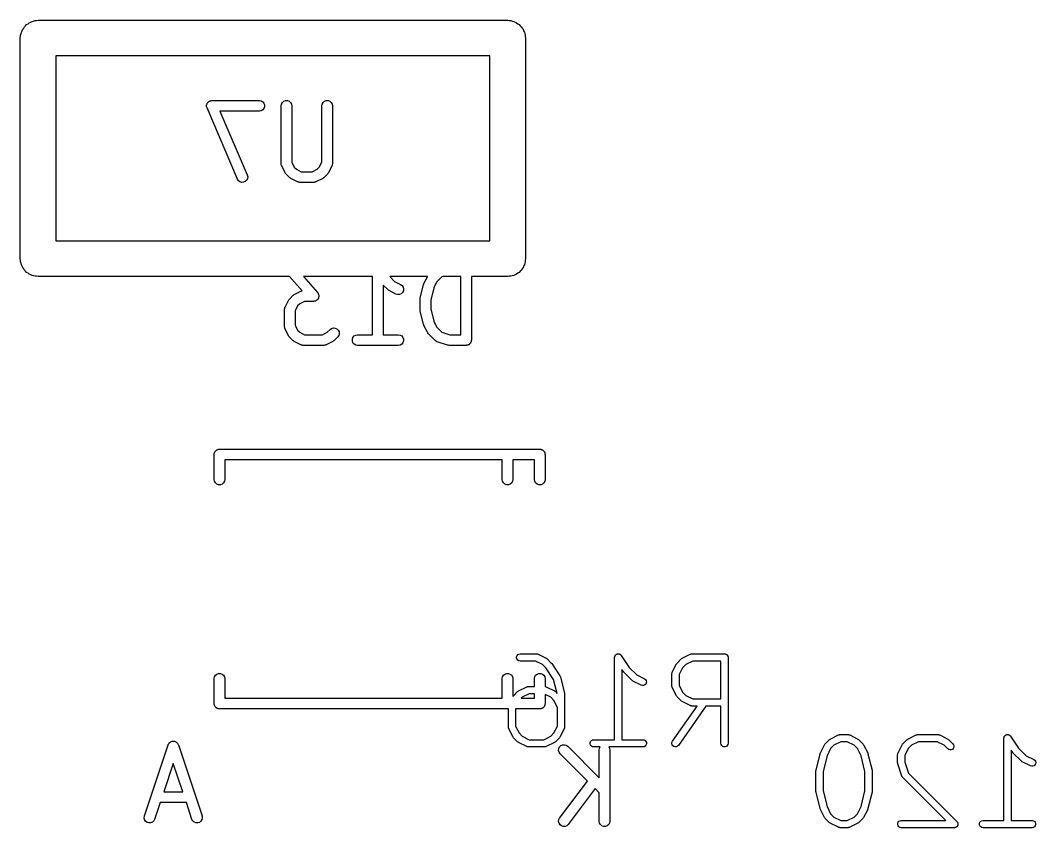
# Model space of a CAD drawing. Extents: x 1.5 to 72.3, y -91 to -17.2.
# Drawn here: x 56.95 to 71.22, y -85.99 to -74.65 of the extents above; entities that cross this region are included whole.
import ezdxf

# ---------------------------------------------------------------- set-up
doc = ezdxf.new("R2010")
doc.units = 0
doc.header["$MEASUREMENT"] = 0
doc.layers.add('BLACK', color=7, linetype='CONTINUOUS')

msp = doc.modelspace()

# ---------------------------------------------------------------- linework, layer by layer
at = {"layer": 'Black'}
for p, q in [((56.976, -74.7956), (56.9835, -74.775)), ((56.9835, -74.775), (56.9976, -74.7582)), ((56.9976, -74.7582), (57.0085, -74.7393)), ((57.0085, -74.7393), (57.0252, -74.7252)), ((57.0252, -74.7252), (57.0393, -74.7085)), ((57.0393, -74.7085), (57.0582, -74.6976)), ((57.0582, -74.6976), (57.075, -74.6835)), ((57.075, -74.6835), (57.0956, -74.676)), ((57.0956, -74.676), (57.1145, -74.6651)), ((57.1145, -74.6651), (57.136, -74.6613)), ((57.136, -74.6613), (57.1566, -74.6538)), ((57.1566, -74.6538), (57.1785, -74.6538)), ((57.1785, -74.6538), (57.2, -74.65)), ((57.2, -74.65), (63.8, -74.65)), ((63.8, -74.65), (63.8215, -74.6538)), ((63.8215, -74.6538), (63.8434, -74.6538)), ((63.8434, -74.6538), (63.864, -74.6613)), ((63.864, -74.6613), (63.8855, -74.6651)), ((63.8855, -74.6651), (63.9044, -74.676)), ((63.9044, -74.676), (63.925, -74.6835)), ((63.925, -74.6835), (63.9418, -74.6976)), ((63.9418, -74.6976), (63.9607, -74.7085)), ((63.9607, -74.7085), (63.9748, -74.7252)), ((63.9748, -74.7252), (63.9915, -74.7393)), ((63.9915, -74.7393), (64.0024, -74.7582)), ((64.0024, -74.7582), (64.0165, -74.775)), ((64.0165, -74.775), (64.024, -74.7956)), ((56.95, -74.9), (56.9538, -74.8785)), ((56.95, -78), (56.95, -74.9)), ((56.9538, -74.8566), (56.9613, -74.836)), ((56.9538, -74.8785), (56.9538, -74.8566)), ((56.9613, -74.836), (56.9651, -74.8145)), ((56.9651, -74.8145), (56.976, -74.7956)), ((64.024, -74.7956), (64.0349, -74.8145)), ((64.0349, -74.8145), (64.0387, -74.836)), ((64.0387, -74.836), (64.0462, -74.8566)), ((64.0462, -74.8566), (64.0462, -74.8785)), ((64.0462, -74.8785), (64.05, -74.9)), ((64.05, -74.9), (64.05, -78)), ((57.45, -75.15), (57.45, -77.75)), ((63.55, -75.15), (57.45, -75.15)), ((63.55, -77.75), (63.55, -75.15)), ((59.6344, -75.7789), (59.6429, -75.7774)), ((59.6429, -75.7774), (60.3095, -75.7774)), ((60.3095, -75.7774), (60.3352, -75.7819)), ((59.568, -75.8566), (59.569, -75.848)), ((59.569, -75.8609), (59.568, -75.8566)), ((59.569, -75.8394), (59.5705, -75.8351)), ((59.569, -75.848), (59.569, -75.8394)), ((59.569, -75.8654), (59.569, -75.8609)), ((59.5719, -75.8735), (59.569, -75.8654)), ((59.5705, -75.8351), (59.5711, -75.8307)), ((59.5711, -75.8307), (59.5749, -75.823)), ((59.5739, -75.8819), (59.5719, -75.8735)), ((60.0025, -76.8819), (59.5739, -75.8819)), ((59.5749, -75.823), (59.5779, -75.8149)), ((59.5779, -75.8149), (59.5808, -75.8114)), ((59.5808, -75.8114), (59.5828, -75.8075)), ((59.5828, -75.8075), (59.5891, -75.8015)), ((59.5891, -75.8015), (59.5946, -75.7949)), ((59.5946, -75.7949), (59.5985, -75.7927)), ((59.5985, -75.7927), (59.6018, -75.7896)), ((59.6018, -75.7896), (59.6097, -75.7862)), ((59.6097, -75.7862), (59.6172, -75.7819)), ((59.6172, -75.7819), (59.6216, -75.7811)), ((59.6216, -75.7811), (59.6257, -75.7794)), ((59.6257, -75.7794), (59.6344, -75.7789)), ((60.3352, -75.7819), (60.3577, -75.7949)), ((60.3577, -75.9098), (60.3352, -75.9229)), ((60.3577, -75.7949), (60.3745, -75.8149)), ((60.3745, -75.8899), (60.3577, -75.9098)), ((60.3745, -75.8149), (60.3834, -75.8394)), ((60.3834, -75.8654), (60.3745, -75.8899)), ((60.3834, -75.8394), (60.3834, -75.8654)), ((60.6155, -75.8524), (60.62, -75.8267)), ((60.6155, -76.6619), (60.6155, -75.8524)), ((60.62, -75.8267), (60.633, -75.8042)), ((60.633, -75.8042), (60.653, -75.7874)), ((60.653, -75.7874), (60.6775, -75.7785)), ((60.6775, -75.7785), (60.7035, -75.7785)), ((60.7035, -75.7785), (60.728, -75.7874)), ((60.728, -75.7874), (60.7479, -75.8042)), ((60.7479, -75.8042), (60.761, -75.8267)), ((60.761, -75.8267), (60.7655, -75.8524)), ((60.7655, -75.8524), (60.7655, -76.6442)), ((61.1869, -75.8524), (61.1914, -75.8267)), ((61.1869, -76.6442), (61.1869, -75.8524)), ((61.1914, -75.8267), (61.2045, -75.8042)), ((61.2045, -75.8042), (61.2244, -75.7874)), ((61.2244, -75.7874), (61.2489, -75.7785)), ((61.2489, -75.7785), (61.2749, -75.7785)), ((61.2749, -75.7785), (61.2994, -75.7874)), ((61.2994, -75.7874), (61.3194, -75.8042)), ((61.3194, -75.8042), (61.3324, -75.8267)), ((61.3324, -75.8267), (61.3369, -75.8524)), ((61.3369, -75.8524), (61.3369, -76.6619)), ((60.3095, -75.9274), (59.7566, -75.9274)), ((59.7566, -75.9274), (60.1404, -76.8228)), ((60.3352, -75.9229), (60.3095, -75.9274)), ((60.6162, -76.6662), (60.6155, -76.6619)), ((60.616, -76.6705), (60.6162, -76.6662)), ((60.6185, -76.6789), (60.616, -76.6705)), ((60.62, -76.6876), (60.6185, -76.6789)), ((60.6222, -76.6913), (60.62, -76.6876)), ((60.6234, -76.6954), (60.6222, -76.6913)), ((60.671, -76.7907), (60.6234, -76.6954)), ((60.7655, -76.6442), (60.7997, -76.7127)), ((60.7997, -76.7127), (60.8301, -76.7431)), ((60.8301, -76.7431), (60.8987, -76.7774)), ((60.8987, -76.7774), (61.0537, -76.7774)), ((61.0537, -76.7774), (61.1222, -76.7431)), ((61.1222, -76.7431), (61.1526, -76.7127)), ((61.1526, -76.7127), (61.1869, -76.6442)), ((61.329, -76.6954), (61.2814, -76.7907)), ((61.3302, -76.6913), (61.329, -76.6954)), ((61.3324, -76.6876), (61.3302, -76.6913)), ((61.3339, -76.6789), (61.3324, -76.6876)), ((61.3364, -76.6705), (61.3339, -76.6789)), ((61.3369, -76.6619), (61.3362, -76.6662)), ((61.3362, -76.6662), (61.3364, -76.6705)), ((60.0168, -76.9037), (60.0025, -76.8819)), ((60.0376, -76.9193), (60.0168, -76.9037)), ((60.0625, -76.9269), (60.0376, -76.9193)), ((60.1125, -76.9151), (60.0886, -76.9254)), ((60.1315, -76.8973), (60.1125, -76.9151)), ((60.1432, -76.8741), (60.1315, -76.8973)), ((60.1404, -76.8228), (60.1463, -76.8482)), ((60.1463, -76.8482), (60.1432, -76.8741)), ((60.6782, -76.8003), (60.671, -76.7907)), ((60.6851, -76.8102), (60.6782, -76.8003)), ((60.7327, -76.8578), (60.6851, -76.8102)), ((60.7425, -76.8647), (60.7327, -76.8578)), ((60.7522, -76.8718), (60.7425, -76.8647)), ((60.8474, -76.9195), (60.7522, -76.8718)), ((60.8516, -76.9207), (60.8474, -76.9195)), ((61.105, -76.9195), (61.1008, -76.9207)), ((61.2002, -76.8718), (61.105, -76.9195)), ((61.2099, -76.8647), (61.2002, -76.8718)), ((61.2197, -76.8578), (61.2099, -76.8647)), ((61.2673, -76.8102), (61.2197, -76.8578)), ((61.2742, -76.8003), (61.2673, -76.8102)), ((61.2814, -76.7907), (61.2742, -76.8003)), ((60.0886, -76.9254), (60.0625, -76.9269)), ((60.8553, -76.9229), (60.8516, -76.9207)), ((60.864, -76.9244), (60.8553, -76.9229)), ((60.8724, -76.9269), (60.864, -76.9244)), ((60.8767, -76.9266), (60.8724, -76.9269)), ((60.881, -76.9274), (60.8767, -76.9266)), ((61.0714, -76.9274), (60.881, -76.9274)), ((61.0757, -76.9266), (61.0714, -76.9274)), ((61.08, -76.9269), (61.0757, -76.9266)), ((61.0884, -76.9244), (61.08, -76.9269)), ((61.0971, -76.9229), (61.0884, -76.9244)), ((61.1008, -76.9207), (61.0971, -76.9229)), ((57.45, -77.75), (63.55, -77.75)), ((56.9538, -78.0215), (56.95, -78)), ((56.9538, -78.0434), (56.9538, -78.0215)), ((56.9613, -78.064), (56.9538, -78.0434)), ((64.0462, -78.0434), (64.0387, -78.064)), ((64.05, -78), (64.0462, -78.0215)), ((64.0462, -78.0215), (64.0462, -78.0434)), ((56.9651, -78.0855), (56.9613, -78.064)), ((56.976, -78.1044), (56.9651, -78.0855)), ((56.9835, -78.125), (56.976, -78.1044)), ((56.9976, -78.1418), (56.9835, -78.125)), ((57.0085, -78.1607), (56.9976, -78.1418)), ((57.0252, -78.1748), (57.0085, -78.1607)), ((57.0393, -78.1915), (57.0252, -78.1748)), ((57.0582, -78.2024), (57.0393, -78.1915)), ((57.075, -78.2165), (57.0582, -78.2024)), ((63.9418, -78.2024), (63.925, -78.2165)), ((63.9607, -78.1915), (63.9418, -78.2024)), ((63.9748, -78.1748), (63.9607, -78.1915)), ((63.9915, -78.1607), (63.9748, -78.1748)), ((64.0024, -78.1418), (63.9915, -78.1607)), ((64.0165, -78.125), (64.0024, -78.1418)), ((64.024, -78.1044), (64.0165, -78.125)), ((64.0349, -78.0855), (64.024, -78.1044)), ((64.0387, -78.064), (64.0349, -78.0855)), ((57.0956, -78.224), (57.075, -78.2165)), ((57.1145, -78.2349), (57.0956, -78.224)), ((57.136, -78.2387), (57.1145, -78.2349)), ((57.1566, -78.2462), (57.136, -78.2387)), ((57.1785, -78.2462), (57.1566, -78.2462)), ((57.2, -78.25), (57.1785, -78.2462)), ((60.7326, -78.25), (57.2, -78.25)), ((60.9091, -78.4518), (60.7326, -78.25)), ((61.9012, -78.25), (60.9319, -78.25)), ((60.9319, -78.25), (61.1279, -78.4739)), ((61.9012, -79.0674), (61.9012, -78.25)), ((62.6723, -78.25), (62.1423, -78.25)), ((62.1423, -78.25), (62.2111, -78.3188)), ((62.2111, -78.3188), (62.2954, -78.361)), ((62.6211, -78.3548), (62.6234, -78.3469)), ((62.6234, -78.3469), (62.671, -78.2517)), ((62.671, -78.2517), (62.6723, -78.25)), ((62.7997, -78.3297), (62.7612, -78.4067)), ((62.8738, -78.2556), (62.7997, -78.3297)), ((62.8905, -78.25), (62.8738, -78.2556)), ((63.1393, -78.25), (62.8905, -78.25)), ((63.1393, -79.0674), (63.1393, -78.25)), ((63.8, -78.25), (63.2893, -78.25)), ((63.2893, -78.25), (63.2893, -79.1424)), ((63.8215, -78.2462), (63.8, -78.25)), ((63.8434, -78.2462), (63.8215, -78.2462)), ((63.864, -78.2387), (63.8434, -78.2462)), ((63.8855, -78.2349), (63.864, -78.2387)), ((63.9044, -78.224), (63.8855, -78.2349)), ((63.925, -78.2165), (63.9044, -78.224)), ((60.7998, -78.5039), (60.895, -78.4563)), ((60.895, -78.4563), (60.8992, -78.455)), ((60.8992, -78.455), (60.9029, -78.4529)), ((60.9029, -78.4529), (60.9091, -78.4518)), ((61.1279, -78.4739), (61.1317, -78.4802)), ((61.1317, -78.4802), (61.1364, -78.4858)), ((61.1364, -78.4858), (61.1384, -78.4913)), ((62.1136, -78.4335), (62.0512, -78.3711)), ((62.0512, -78.3711), (62.0512, -79.0674)), ((62.1235, -78.4404), (62.1136, -78.4335)), ((62.1331, -78.4476), (62.1235, -78.4404)), ((62.2284, -78.4952), (62.1331, -78.4476)), ((62.2954, -78.361), (62.3164, -78.3765)), ((62.3221, -78.4728), (62.3032, -78.4907)), ((62.3164, -78.3765), (62.3307, -78.3983)), ((62.3338, -78.4495), (62.3221, -78.4728)), ((62.3307, -78.3983), (62.3368, -78.4236)), ((62.3368, -78.4236), (62.3338, -78.4495)), ((62.5701, -78.5528), (62.6177, -78.3623)), ((62.6177, -78.3623), (62.6211, -78.3548)), ((62.7612, -78.4067), (62.7179, -78.5802)), ((60.671, -78.6803), (60.7186, -78.585)), ((60.7186, -78.585), (60.7258, -78.5754)), ((60.7258, -78.5754), (60.7327, -78.5655)), ((60.7327, -78.5655), (60.7803, -78.5179)), ((60.7803, -78.5179), (60.7901, -78.511)), ((60.7901, -78.511), (60.7998, -78.5039)), ((60.8778, -78.6326), (60.8474, -78.663)), ((60.9463, -78.5983), (60.8778, -78.6326)), ((61.0714, -78.5983), (60.9463, -78.5983)), ((61.0786, -78.5971), (61.0714, -78.5983)), ((61.086, -78.5969), (61.0786, -78.5971)), ((61.0914, -78.5948), (61.086, -78.5969)), ((61.0971, -78.5938), (61.0914, -78.5948)), ((61.1034, -78.5901), (61.0971, -78.5938)), ((61.1103, -78.5875), (61.1034, -78.5901)), ((61.1146, -78.5837), (61.1103, -78.5875)), ((61.1196, -78.5808), (61.1146, -78.5837)), ((61.1243, -78.5752), (61.1196, -78.5808)), ((61.1299, -78.5703), (61.1243, -78.5752)), ((61.1327, -78.5653), (61.1299, -78.5703)), ((61.1364, -78.5608), (61.1327, -78.5653)), ((61.1389, -78.5539), (61.1364, -78.5608)), ((61.1384, -78.4913), (61.1414, -78.4962)), ((61.1424, -78.5475), (61.1389, -78.5539)), ((61.1414, -78.4962), (61.1428, -78.5034)), ((61.1433, -78.5418), (61.1424, -78.5475)), ((61.1428, -78.5034), (61.1453, -78.5103)), ((61.1453, -78.5364), (61.1433, -78.5418)), ((61.1453, -78.5103), (61.1453, -78.5161)), ((61.1453, -78.5161), (61.1464, -78.5218)), ((61.1464, -78.5218), (61.1453, -78.529)), ((61.1453, -78.529), (61.1453, -78.5364)), ((62.2533, -78.5026), (62.2284, -78.4952)), ((62.2793, -78.501), (62.2533, -78.5026)), ((62.3032, -78.4907), (62.2793, -78.501)), ((62.5679, -78.571), (62.5694, -78.5619)), ((62.5679, -78.7138), (62.5679, -78.571)), ((62.5694, -78.5619), (62.5701, -78.5528)), ((62.7179, -78.5802), (62.7179, -78.7046)), ((60.6631, -78.7138), (60.6638, -78.7096)), ((60.6631, -78.9519), (60.6631, -78.7138)), ((60.6636, -78.7052), (60.6661, -78.6968)), ((60.6638, -78.7096), (60.6636, -78.7052)), ((60.6661, -78.6968), (60.6676, -78.6882)), ((60.6676, -78.6882), (60.6698, -78.6844)), ((60.6698, -78.6844), (60.671, -78.6803)), ((60.8474, -78.663), (60.8131, -78.7315)), ((60.8131, -78.7315), (60.8131, -78.9342)), ((62.5694, -78.7228), (62.5679, -78.7138)), ((62.5701, -78.732), (62.5694, -78.7228)), ((62.6177, -78.9225), (62.5701, -78.732)), ((62.7179, -78.7046), (62.7612, -78.8781)), ((62.7612, -78.8781), (62.7997, -78.9551)), ((60.6638, -78.9562), (60.6631, -78.9519)), ((60.6636, -78.9605), (60.6638, -78.9562)), ((60.6661, -78.9689), (60.6636, -78.9605)), ((60.6676, -78.9776), (60.6661, -78.9689)), ((60.6698, -78.9813), (60.6676, -78.9776)), ((60.671, -78.9854), (60.6698, -78.9813)), ((60.7186, -79.0807), (60.671, -78.9854)), ((60.8131, -78.9342), (60.8474, -79.0027)), ((60.8474, -79.0027), (60.8778, -79.0331)), ((60.8778, -79.0331), (60.9463, -79.0674)), ((61.1966, -79.0674), (61.2651, -79.0331)), ((61.2651, -79.0331), (61.3041, -78.9941)), ((61.3041, -78.9941), (61.3254, -78.9792)), ((61.3254, -78.9792), (61.3506, -78.9724)), ((61.3506, -78.9724), (61.3766, -78.9747)), ((61.3766, -78.9747), (61.4002, -78.9857)), ((61.4002, -78.9857), (61.4186, -79.0041)), ((61.4186, -79.0041), (61.4296, -79.0277)), ((61.4319, -79.0537), (61.4251, -79.0788)), ((61.4296, -79.0277), (61.4319, -79.0537)), ((62.6211, -78.93), (62.6177, -78.9225)), ((62.6234, -78.9378), (62.6211, -78.93)), ((62.671, -79.0331), (62.6234, -78.9378)), ((62.6782, -79.0427), (62.671, -79.0331)), ((62.6851, -79.0526), (62.6782, -79.0427)), ((62.7803, -79.1478), (62.6851, -79.0526)), ((62.7997, -78.9551), (62.8738, -79.0292)), ((62.8738, -79.0292), (62.9884, -79.0674)), ((60.7258, -79.0903), (60.7186, -79.0807)), ((60.7327, -79.1002), (60.7258, -79.0903)), ((60.7803, -79.1478), (60.7327, -79.1002)), ((60.7901, -79.1547), (60.7803, -79.1478)), ((60.7998, -79.1618), (60.7901, -79.1547)), ((60.895, -79.2095), (60.7998, -79.1618)), ((60.9463, -79.0674), (61.1966, -79.0674)), ((61.3431, -79.1618), (61.2478, -79.2095)), ((61.3527, -79.1547), (61.3431, -79.1618)), ((61.3626, -79.1478), (61.3527, -79.1547)), ((61.4102, -79.1002), (61.3626, -79.1478)), ((61.4251, -79.0788), (61.4102, -79.1002)), ((61.6166, -79.1294), (61.6255, -79.1049)), ((61.6166, -79.1554), (61.6166, -79.1294)), ((61.6255, -79.1799), (61.6166, -79.1554)), ((61.6255, -79.1049), (61.6423, -79.0849)), ((61.6423, -79.1998), (61.6255, -79.1799)), ((61.6423, -79.0849), (61.6648, -79.0719)), ((61.6648, -79.2129), (61.6423, -79.1998)), ((61.6648, -79.0719), (61.6905, -79.0674)), ((61.6905, -79.0674), (61.9012, -79.0674)), ((62.0512, -79.0674), (62.2619, -79.0674)), ((62.2619, -79.0674), (62.2876, -79.0719)), ((62.2876, -79.0719), (62.3101, -79.0849)), ((62.3101, -79.1998), (62.2876, -79.2129)), ((62.3101, -79.0849), (62.3269, -79.1049)), ((62.3269, -79.1799), (62.3101, -79.1998)), ((62.3269, -79.1049), (62.3358, -79.1294)), ((62.3358, -79.1554), (62.3269, -79.1799)), ((62.3358, -79.1294), (62.3358, -79.1554)), ((62.7838, -79.1503), (62.7803, -79.1478)), ((62.7867, -79.1535), (62.7838, -79.1503)), ((62.7944, -79.1577), (62.7867, -79.1535)), ((62.8016, -79.1627), (62.7944, -79.1577)), ((62.8058, -79.1639), (62.8016, -79.1627)), ((62.8096, -79.1659), (62.8058, -79.1639)), ((62.9525, -79.2135), (62.8096, -79.1659)), ((62.9884, -79.0674), (63.1393, -79.0674)), ((63.2568, -79.2031), (63.2518, -79.2073)), ((63.2625, -79.1998), (63.2568, -79.2031)), ((63.2667, -79.1948), (63.2625, -79.1998)), ((63.2717, -79.1906), (63.2667, -79.1948)), ((63.275, -79.1849), (63.2717, -79.1906)), ((63.2792, -79.1799), (63.275, -79.1849)), ((63.2815, -79.1737), (63.2792, -79.1799)), ((63.2848, -79.168), (63.2815, -79.1737)), ((63.2859, -79.1616), (63.2848, -79.168)), ((63.2881, -79.1554), (63.2859, -79.1616)), ((63.2893, -79.1424), (63.2881, -79.1488)), ((63.2881, -79.1488), (63.2881, -79.1554)), ((60.8992, -79.2107), (60.895, -79.2095)), ((60.9029, -79.2129), (60.8992, -79.2107)), ((60.9116, -79.2144), (60.9029, -79.2129)), ((60.92, -79.2169), (60.9116, -79.2144)), ((60.9243, -79.2166), (60.92, -79.2169)), ((60.9286, -79.2174), (60.9243, -79.2166)), ((61.2143, -79.2174), (60.9286, -79.2174)), ((61.2185, -79.2166), (61.2143, -79.2174)), ((61.2229, -79.2169), (61.2185, -79.2166)), ((61.2313, -79.2144), (61.2229, -79.2169)), ((61.2399, -79.2129), (61.2313, -79.2144)), ((61.2437, -79.2107), (61.2399, -79.2129)), ((61.2478, -79.2095), (61.2437, -79.2107)), ((61.6905, -79.2174), (61.6648, -79.2129)), ((62.2619, -79.2174), (61.6905, -79.2174)), ((62.2876, -79.2129), (62.2619, -79.2174)), ((62.9643, -79.2153), (62.9525, -79.2135)), ((62.9762, -79.2174), (62.9643, -79.2153)), ((63.2143, -79.2174), (62.9762, -79.2174)), ((63.2207, -79.2162), (63.2143, -79.2174)), ((63.2273, -79.2162), (63.2207, -79.2162)), ((63.2335, -79.214), (63.2273, -79.2162)), ((63.2399, -79.2129), (63.2335, -79.214)), ((63.2456, -79.2096), (63.2399, -79.2129)), ((63.2518, -79.2073), (63.2456, -79.2096)), ((59.6746, -80.7499), (59.6757, -80.7435)), ((59.6746, -81.1005), (59.6746, -80.7499)), ((59.6757, -80.7369), (59.6779, -80.7307)), ((59.6757, -80.7435), (59.6757, -80.7369)), ((59.6779, -80.7307), (59.6791, -80.7243)), ((59.6791, -80.7243), (59.6824, -80.7186)), ((59.6824, -80.7186), (59.6846, -80.7124)), ((59.6846, -80.7124), (59.6888, -80.7074)), ((59.6888, -80.7074), (59.6921, -80.7017)), ((59.6921, -80.7017), (59.6971, -80.6975)), ((59.6971, -80.6975), (59.7014, -80.6925)), ((59.7014, -80.6925), (59.707, -80.6892)), ((59.707, -80.6892), (59.7121, -80.685)), ((59.7121, -80.685), (59.7182, -80.6827)), ((59.7182, -80.6827), (59.7239, -80.6795)), ((59.7239, -80.6795), (59.7304, -80.6783)), ((59.7304, -80.6783), (59.7365, -80.6761)), ((59.7365, -80.6761), (59.7431, -80.6761)), ((59.7431, -80.6761), (59.7496, -80.6749)), ((59.7496, -80.6749), (64.2504, -80.6749)), ((64.2504, -80.6749), (64.2569, -80.6761)), ((64.2569, -80.6761), (64.2635, -80.6761)), ((64.2635, -80.6761), (64.2696, -80.6783)), ((64.2696, -80.6783), (64.2761, -80.6795)), ((64.2761, -80.6795), (64.2818, -80.6827)), ((64.2818, -80.6827), (64.2879, -80.685)), ((64.2879, -80.685), (64.293, -80.6892)), ((64.293, -80.6892), (64.2986, -80.6925)), ((64.2986, -80.6925), (64.3029, -80.6975)), ((64.3029, -80.6975), (64.3079, -80.7017)), ((64.3079, -80.7017), (64.3112, -80.7074)), ((64.3112, -80.7074), (64.3154, -80.7124)), ((64.3154, -80.7124), (64.3176, -80.7186)), ((64.3176, -80.7186), (64.3209, -80.7243)), ((64.3209, -80.7243), (64.3221, -80.7307)), ((64.3221, -80.7307), (64.3243, -80.7369)), ((64.3243, -80.7369), (64.3243, -80.7435)), ((64.3243, -80.7435), (64.3254, -80.7499)), ((64.3254, -80.7499), (64.3254, -81.1005)), ((63.7241, -80.8249), (59.8246, -80.8249)), ((59.8246, -80.8249), (59.8246, -81.1005)), ((63.7241, -81.1005), (63.7241, -80.8249)), ((64.1754, -80.8249), (63.8741, -80.8249)), ((63.8741, -80.8249), (63.8741, -81.1005)), ((64.1754, -81.1005), (64.1754, -80.8249)), ((59.6791, -81.1261), (59.6746, -81.1005)), ((59.6921, -81.1487), (59.6791, -81.1261)), ((59.7121, -81.1654), (59.6921, -81.1487)), ((59.7365, -81.1743), (59.7121, -81.1654)), ((59.7626, -81.1743), (59.7365, -81.1743)), ((59.7871, -81.1654), (59.7626, -81.1743)), ((59.807, -81.1487), (59.7871, -81.1654)), ((59.82, -81.1261), (59.807, -81.1487)), ((59.8246, -81.1005), (59.82, -81.1261)), ((63.7287, -81.1261), (63.7241, -81.1005)), ((63.7417, -81.1487), (63.7287, -81.1261)), ((63.7616, -81.1654), (63.7417, -81.1487)), ((63.7861, -81.1743), (63.7616, -81.1654)), ((63.8122, -81.1743), (63.7861, -81.1743)), ((63.8366, -81.1654), (63.8122, -81.1743)), ((63.8566, -81.1487), (63.8366, -81.1654)), ((63.8696, -81.1261), (63.8566, -81.1487)), ((63.8741, -81.1005), (63.8696, -81.1261)), ((64.18, -81.1261), (64.1754, -81.1005)), ((64.193, -81.1487), (64.18, -81.1261)), ((64.2129, -81.1654), (64.193, -81.1487)), ((64.2374, -81.1743), (64.2129, -81.1654)), ((64.2635, -81.1743), (64.2374, -81.1743)), ((64.2879, -81.1654), (64.2635, -81.1743)), ((64.3079, -81.1487), (64.2879, -81.1654)), ((64.3209, -81.1261), (64.3079, -81.1487)), ((64.3254, -81.1005), (64.3209, -81.1261)), ((63.9251, -83.5922), (63.9311, -83.5756)), ((63.9251, -83.6099), (63.9251, -83.5922)), ((63.9311, -83.6264), (63.9251, -83.6099)), ((63.9311, -83.5756), (63.9425, -83.5621)), ((63.9425, -83.64), (63.9311, -83.6264)), ((63.9425, -83.5621), (63.9577, -83.5533)), ((63.9577, -83.5533), (63.9751, -83.5502)), ((63.9751, -83.5502), (64.2049, -83.5502)), ((64.2049, -83.5502), (64.2078, -83.5508)), ((64.2078, -83.5508), (64.2107, -83.5506)), ((64.2107, -83.5506), (64.2164, -83.5523)), ((64.2164, -83.5523), (64.2223, -83.5533)), ((64.2223, -83.5533), (64.2248, -83.5548)), ((64.2248, -83.5548), (64.2276, -83.5556)), ((64.2276, -83.5556), (64.3426, -83.6131)), ((64.3426, -83.6131), (64.3491, -83.6179)), ((64.3491, -83.6179), (64.3558, -83.6226)), ((64.3558, -83.6226), (64.4132, -83.68)), ((65.3032, -83.601), (65.3037, -83.5983)), ((65.3032, -84.7567), (65.3032, -83.601)), ((65.3035, -83.5955), (65.3052, -83.5896)), ((65.3037, -83.5983), (65.3035, -83.5955)), ((65.3052, -83.5896), (65.3062, -83.5837)), ((65.3062, -83.5837), (65.3076, -83.5812)), ((65.3076, -83.5812), (65.3084, -83.5785)), ((65.3084, -83.5785), (65.312, -83.5736)), ((65.312, -83.5736), (65.3151, -83.5684)), ((65.3151, -83.5684), (65.3172, -83.5666)), ((65.3172, -83.5666), (65.3189, -83.5643)), ((65.3189, -83.5643), (65.3239, -83.561)), ((65.3239, -83.561), (65.3286, -83.5571)), ((65.3286, -83.5571), (65.3312, -83.5561)), ((65.3312, -83.5561), (65.3336, -83.5545)), ((65.3336, -83.5545), (65.3395, -83.5531)), ((65.3395, -83.5531), (65.3452, -83.551)), ((65.3452, -83.551), (65.348, -83.551)), ((65.348, -83.551), (65.3507, -83.5504)), ((65.3507, -83.5504), (65.3567, -83.551)), ((65.3567, -83.551), (65.3628, -83.551)), ((65.3628, -83.551), (65.3654, -83.552)), ((65.3654, -83.552), (65.3682, -83.5523)), ((65.3682, -83.5523), (65.3737, -83.555)), ((65.3737, -83.555), (65.3794, -83.5571)), ((65.3794, -83.5571), (65.3815, -83.5589)), ((65.3815, -83.5589), (65.3841, -83.5601)), ((65.3841, -83.5601), (65.3882, -83.5645)), ((65.3882, -83.5645), (65.3929, -83.5684)), ((65.3929, -83.5684), (65.3943, -83.5708)), ((65.3943, -83.5708), (65.3962, -83.5729)), ((65.3962, -83.5729), (65.5084, -83.741)), ((66.1798, -83.68), (66.2373, -83.6226)), ((66.2373, -83.6226), (66.244, -83.6179)), ((66.244, -83.6179), (66.2505, -83.6131)), ((66.2505, -83.6131), (66.3654, -83.5556)), ((66.3654, -83.5556), (66.3682, -83.5548)), ((66.3682, -83.5548), (66.3707, -83.5533)), ((66.3707, -83.5533), (66.3766, -83.5523)), ((66.3766, -83.5523), (66.3823, -83.5506)), ((66.3823, -83.5506), (66.3852, -83.5508)), ((66.3852, -83.5508), (66.3881, -83.5502)), ((66.3881, -83.5502), (66.8477, -83.5502)), ((66.8477, -83.5502), (66.8521, -83.551)), ((66.8521, -83.551), (66.8566, -83.551)), ((66.8566, -83.551), (66.8607, -83.5525)), ((66.8607, -83.5525), (66.8651, -83.5533)), ((66.8651, -83.5533), (66.869, -83.5555)), ((66.869, -83.5555), (66.8731, -83.5571)), ((66.8731, -83.5571), (66.8765, -83.5599)), ((66.8765, -83.5599), (66.8804, -83.5621)), ((66.8804, -83.5621), (66.8832, -83.5655)), ((66.8832, -83.5655), (66.8867, -83.5684)), ((66.8867, -83.5684), (66.8889, -83.5722)), ((66.8889, -83.5722), (66.8917, -83.5756)), ((66.8917, -83.5756), (66.8933, -83.5798)), ((66.8933, -83.5798), (66.8955, -83.5837)), ((66.8955, -83.5837), (66.8962, -83.5881)), ((66.8962, -83.5881), (66.8978, -83.5922)), ((66.8978, -83.5922), (66.8978, -83.5967)), ((66.8978, -83.5967), (66.8985, -83.601)), ((66.8985, -83.601), (66.8985, -84.8075)), ((63.9577, -83.6488), (63.9425, -83.64)), ((63.9751, -83.6518), (63.9577, -83.6488)), ((64.1929, -83.6518), (63.9751, -83.6518)), ((64.2897, -83.7003), (64.1929, -83.6518)), ((64.3378, -83.7483), (64.2897, -83.7003)), ((64.445, -83.9092), (64.3378, -83.7483)), ((64.4132, -83.68), (64.4161, -83.6841)), ((64.4161, -83.6841), (64.4196, -83.6878)), ((64.4196, -83.6878), (64.5345, -83.8601)), ((65.4266, -83.8016), (65.4048, -83.7688)), ((65.4048, -83.7688), (65.4048, -84.7567)), ((65.5084, -83.741), (65.6139, -83.8466)), ((66.1129, -83.8081), (66.1703, -83.6932)), ((66.1703, -83.6932), (66.1752, -83.6867)), ((66.1752, -83.6867), (66.1798, -83.68)), ((66.2575, -83.746), (66.2091, -83.8428)), ((66.3033, -83.7002), (66.2575, -83.746)), ((66.4001, -83.6518), (66.3033, -83.7002)), ((66.7969, -83.6518), (66.4001, -83.6518)), ((66.7969, -84.1822), (66.7969, -83.6518)), ((59.6746, -83.8995), (59.6791, -83.8739)), ((59.6746, -84.2501), (59.6746, -83.8995)), ((59.6791, -83.8739), (59.6921, -83.8513)), ((59.6921, -83.8513), (59.7121, -83.8346)), ((59.7121, -83.8346), (59.7365, -83.8257)), ((59.7365, -83.8257), (59.7626, -83.8257)), ((59.7626, -83.8257), (59.7871, -83.8346)), ((59.7871, -83.8346), (59.807, -83.8513)), ((59.807, -83.8513), (59.82, -83.8739)), ((59.82, -83.8739), (59.8246, -83.8995)), ((59.8246, -83.8995), (59.8246, -84.1751)), ((63.7241, -83.8995), (63.7287, -83.8739)), ((63.7241, -84.1751), (63.7241, -83.8995)), ((63.7287, -83.8739), (63.7417, -83.8513)), ((63.7417, -83.8513), (63.7616, -83.8346)), ((63.7616, -83.8346), (63.7861, -83.8257)), ((63.7861, -83.8257), (63.8122, -83.8257)), ((63.8122, -83.8257), (63.8366, -83.8346)), ((63.8366, -83.8346), (63.8566, -83.8513)), ((63.8566, -83.8513), (63.8696, -83.8739)), ((63.8696, -83.8739), (63.8741, -83.8995)), ((63.8741, -83.8995), (63.8741, -84.1503)), ((64.1754, -83.8995), (64.18, -83.8739)), ((64.1754, -84.0099), (64.1754, -83.8995)), ((64.18, -83.8739), (64.193, -83.8513)), ((64.193, -83.8513), (64.2129, -83.8346)), ((64.2129, -83.8346), (64.2374, -83.8257)), ((64.2374, -83.8257), (64.2635, -83.8257)), ((64.2635, -83.8257), (64.2879, -83.8346)), ((64.2879, -83.8346), (64.3079, -83.8513)), ((64.3079, -83.8513), (64.3209, -83.8739)), ((64.3209, -83.8739), (64.3254, -83.8995)), ((64.3254, -83.8995), (64.3254, -84.0102)), ((64.4942, -84.1057), (64.445, -83.9092)), ((64.5345, -83.8601), (64.5379, -83.868)), ((64.5379, -83.868), (64.5415, -83.876)), ((64.5415, -83.876), (64.5989, -84.1058)), ((65.4301, -83.8052), (65.4266, -83.8016)), ((65.433, -83.8093), (65.4301, -83.8052)), ((65.5479, -83.9242), (65.433, -83.8093)), ((65.6139, -83.8466), (65.7214, -83.9003)), ((65.7214, -83.9003), (65.7356, -83.9108)), ((65.7356, -83.9108), (65.7453, -83.9256)), ((66.1075, -83.8309), (66.108, -83.828)), ((66.1075, -84.0032), (66.1075, -83.8309)), ((66.1078, -83.825), (66.1095, -83.8193)), ((66.108, -83.828), (66.1078, -83.825)), ((66.1095, -83.8193), (66.1106, -83.8135)), ((66.1106, -83.8135), (66.112, -83.8109)), ((66.112, -83.8109), (66.1129, -83.8081)), ((66.2091, -83.8428), (66.2091, -83.9912)), ((63.9524, -84.0727), (64.0673, -84.0152)), ((64.0673, -84.0152), (64.0701, -84.0144)), ((64.0701, -84.0144), (64.0726, -84.0129)), ((64.0726, -84.0129), (64.0785, -84.0119)), ((64.0785, -84.0119), (64.0842, -84.0102)), ((64.0842, -84.0102), (64.0871, -84.0104)), ((64.0871, -84.0104), (64.09, -84.0099)), ((64.09, -84.0099), (64.1754, -84.0099)), ((64.3254, -84.0102), (64.3256, -84.0102)), ((64.3256, -84.0102), (64.3313, -84.0119)), ((64.3313, -84.0119), (64.3372, -84.0129)), ((64.3372, -84.0129), (64.3397, -84.0144)), ((64.3397, -84.0144), (64.3426, -84.0152)), ((64.3426, -84.0152), (64.4575, -84.0727)), ((65.5545, -83.9289), (65.5479, -83.9242)), ((65.5611, -83.9337), (65.5545, -83.9289)), ((65.676, -83.9912), (65.5611, -83.9337)), ((65.6929, -83.9962), (65.676, -83.9912)), ((65.7105, -83.9952), (65.6929, -83.9962)), ((65.7267, -83.9882), (65.7105, -83.9952)), ((65.7395, -83.976), (65.7267, -83.9882)), ((65.7474, -83.9602), (65.7395, -83.976)), ((65.7453, -83.9256), (65.7494, -83.9427)), ((65.7494, -83.9427), (65.7474, -83.9602)), ((66.108, -84.0061), (66.1075, -84.0032)), ((66.1078, -84.009), (66.108, -84.0061)), ((66.1095, -84.0147), (66.1078, -84.009)), ((66.1106, -84.0206), (66.1095, -84.0147)), ((66.112, -84.0231), (66.1106, -84.0206)), ((66.1129, -84.0259), (66.112, -84.0231)), ((66.1703, -84.1408), (66.1129, -84.0259)), ((66.2091, -83.9912), (66.2575, -84.088)), ((59.8246, -84.1751), (63.7241, -84.1751)), ((63.8741, -84.1503), (63.8771, -84.1463)), ((63.8771, -84.1463), (63.8817, -84.1397)), ((63.8817, -84.1397), (63.9392, -84.0822)), ((63.9392, -84.0822), (63.9459, -84.0775)), ((63.9459, -84.0775), (63.9524, -84.0727)), ((64.0052, -84.1599), (63.99, -84.1751)), ((63.99, -84.1751), (64.1754, -84.1751)), ((64.102, -84.1115), (64.0052, -84.1599)), ((64.1754, -84.1115), (64.102, -84.1115)), ((64.1754, -84.1751), (64.1754, -84.1115)), ((64.4046, -84.1599), (64.3254, -84.1203)), ((64.3254, -84.1203), (64.3254, -84.2501)), ((64.4504, -84.2057), (64.4046, -84.1599)), ((64.4575, -84.0727), (64.464, -84.0775)), ((64.464, -84.0775), (64.4707, -84.0822)), ((64.4707, -84.0822), (64.4942, -84.1057)), ((64.5989, -84.1058), (64.5994, -84.112)), ((64.5994, -84.112), (64.6004, -84.1181)), ((64.6004, -84.1181), (64.6004, -84.5777)), ((66.1752, -84.1474), (66.1703, -84.1408)), ((66.1798, -84.154), (66.1752, -84.1474)), ((66.2373, -84.2115), (66.1798, -84.154)), ((66.2575, -84.088), (66.3033, -84.1338)), ((66.3033, -84.1338), (66.4001, -84.1822)), ((66.4001, -84.1822), (66.7969, -84.1822)), ((59.6757, -84.2565), (59.6746, -84.2501)), ((59.6757, -84.2631), (59.6757, -84.2565)), ((59.6779, -84.2693), (59.6757, -84.2631)), ((59.6791, -84.2757), (59.6779, -84.2693)), ((59.6824, -84.2814), (59.6791, -84.2757)), ((59.6846, -84.2876), (59.6824, -84.2814)), ((59.6888, -84.2926), (59.6846, -84.2876)), ((59.6921, -84.2983), (59.6888, -84.2926)), ((59.6971, -84.3025), (59.6921, -84.2983)), ((59.7014, -84.3075), (59.6971, -84.3025)), ((59.707, -84.3108), (59.7014, -84.3075)), ((59.7121, -84.315), (59.707, -84.3108)), ((59.7182, -84.3173), (59.7121, -84.315)), ((59.7239, -84.3205), (59.7182, -84.3173)), ((59.7304, -84.3217), (59.7239, -84.3205)), ((59.7365, -84.3239), (59.7304, -84.3217)), ((59.7431, -84.3239), (59.7365, -84.3239)), ((59.7496, -84.3251), (59.7431, -84.3239)), ((63.8094, -84.3251), (59.7496, -84.3251)), ((63.8094, -84.5777), (63.8094, -84.3251)), ((64.2504, -84.3251), (63.911, -84.3251)), ((63.911, -84.3251), (63.911, -84.5657)), ((64.2569, -84.3239), (64.2504, -84.3251)), ((64.2635, -84.3239), (64.2569, -84.3239)), ((64.2696, -84.3217), (64.2635, -84.3239)), ((64.2761, -84.3205), (64.2696, -84.3217)), ((64.2818, -84.3173), (64.2761, -84.3205)), ((64.2879, -84.315), (64.2818, -84.3173)), ((64.293, -84.3108), (64.2879, -84.315)), ((64.2986, -84.3075), (64.293, -84.3108)), ((64.3029, -84.3025), (64.2986, -84.3075)), ((64.3079, -84.2983), (64.3029, -84.3025)), ((64.3112, -84.2926), (64.3079, -84.2983)), ((64.3154, -84.2876), (64.3112, -84.2926)), ((64.3176, -84.2814), (64.3154, -84.2876)), ((64.3209, -84.2757), (64.3176, -84.2814)), ((64.3221, -84.2693), (64.3209, -84.2757)), ((64.3243, -84.2631), (64.3221, -84.2693)), ((64.3254, -84.2501), (64.3243, -84.2565)), ((64.3243, -84.2565), (64.3243, -84.2631)), ((64.4988, -84.3025), (64.4504, -84.2057)), ((64.4988, -84.5657), (64.4988, -84.3025)), ((66.1167, -84.7784), (66.4629, -84.2838)), ((66.5869, -84.2838), (66.1999, -84.8367)), ((66.244, -84.2162), (66.2373, -84.2115)), ((66.2505, -84.221), (66.244, -84.2162)), ((66.3654, -84.2785), (66.2505, -84.221)), ((66.3682, -84.2793), (66.3654, -84.2785)), ((66.3707, -84.2808), (66.3682, -84.2793)), ((66.3766, -84.2818), (66.3707, -84.2808)), ((66.3823, -84.2835), (66.3766, -84.2818)), ((66.3852, -84.2833), (66.3823, -84.2835)), ((66.3881, -84.2838), (66.3852, -84.2833)), ((66.4629, -84.2838), (66.3881, -84.2838)), ((66.7969, -84.2838), (66.5869, -84.2838)), ((66.7969, -84.8075), (66.7969, -84.2838)), ((63.8099, -84.5806), (63.8094, -84.5777)), ((63.8097, -84.5835), (63.8099, -84.5806)), ((63.8114, -84.5893), (63.8097, -84.5835)), ((63.8125, -84.5951), (63.8114, -84.5893)), ((63.8139, -84.5976), (63.8125, -84.5951)), ((63.8148, -84.6005), (63.8139, -84.5976)), ((63.8722, -84.7154), (63.8148, -84.6005)), ((63.911, -84.5657), (63.9594, -84.6626)), ((64.4504, -84.6626), (64.4988, -84.5657)), ((64.5951, -84.6005), (64.5376, -84.7154)), ((64.5959, -84.5976), (64.5951, -84.6005)), ((64.5974, -84.5951), (64.5959, -84.5976)), ((64.5984, -84.5893), (64.5974, -84.5951)), ((64.6001, -84.5835), (64.5984, -84.5893)), ((64.6004, -84.5777), (64.5999, -84.5806)), ((64.5999, -84.5806), (64.6001, -84.5835)), ((63.8771, -84.7219), (63.8722, -84.7154)), ((63.8817, -84.7286), (63.8771, -84.7219)), ((63.9392, -84.786), (63.8817, -84.7286)), ((63.9594, -84.6626), (64.0052, -84.7083)), ((64.0052, -84.7083), (64.102, -84.7567)), ((64.102, -84.7567), (64.3078, -84.7567)), ((64.3078, -84.7567), (64.4046, -84.7083)), ((64.4046, -84.7083), (64.4504, -84.6626)), ((64.5281, -84.7286), (64.4707, -84.786)), ((64.5328, -84.7219), (64.5281, -84.7286)), ((64.5376, -84.7154), (64.5328, -84.7219)), ((64.9653, -84.7821), (64.9766, -84.7686)), ((64.9766, -84.7686), (64.9919, -84.7598)), ((64.9919, -84.7598), (65.0093, -84.7567)), ((65.0093, -84.7567), (65.3032, -84.7567)), ((65.4048, -84.7567), (65.6987, -84.7567)), ((65.6987, -84.7567), (65.7161, -84.7598)), ((65.7161, -84.7598), (65.7313, -84.7686)), ((65.7313, -84.7686), (65.7427, -84.7821)), ((68.2617, -84.815), (68.3191, -84.7576)), ((68.3191, -84.7576), (68.3258, -84.7529)), ((68.3258, -84.7529), (68.3323, -84.7481)), ((68.3323, -84.7481), (68.4472, -84.6906)), ((68.4472, -84.6906), (68.45, -84.6898)), ((68.45, -84.6898), (68.4526, -84.6883)), ((68.4526, -84.6883), (68.4584, -84.6873)), ((68.4584, -84.6873), (68.4641, -84.6856)), ((68.4641, -84.6856), (68.467, -84.6858)), ((68.467, -84.6858), (68.4699, -84.6852)), ((68.4699, -84.6852), (68.5848, -84.6852)), ((68.5848, -84.6852), (68.5877, -84.6858)), ((68.5877, -84.6858), (68.5906, -84.6856)), ((68.5906, -84.6856), (68.5963, -84.6873)), ((68.5963, -84.6873), (68.6022, -84.6883)), ((68.6022, -84.6883), (68.6047, -84.6898)), ((68.6047, -84.6898), (68.6076, -84.6906)), ((68.6076, -84.6906), (68.7225, -84.7481)), ((68.7225, -84.7481), (68.729, -84.7529)), ((68.729, -84.7529), (68.7357, -84.7576)), ((68.7357, -84.7576), (68.7931, -84.815)), ((69.3532, -84.815), (69.4107, -84.7576)), ((69.4107, -84.7576), (69.4174, -84.7529)), ((69.4174, -84.7529), (69.4239, -84.7481)), ((69.4239, -84.7481), (69.5388, -84.6906)), ((69.5388, -84.6906), (69.5416, -84.6898)), ((69.5416, -84.6898), (69.5441, -84.6883)), ((69.5441, -84.6883), (69.55, -84.6873)), ((69.55, -84.6873), (69.5557, -84.6856)), ((69.5557, -84.6856), (69.5586, -84.6858)), ((69.5586, -84.6858), (69.5615, -84.6852)), ((69.5615, -84.6852), (69.8488, -84.6852)), ((69.8488, -84.6852), (69.8517, -84.6858)), ((69.8517, -84.6858), (69.8546, -84.6856)), ((69.8546, -84.6856), (69.8603, -84.6873)), ((69.8603, -84.6873), (69.8662, -84.6883)), ((69.8662, -84.6883), (69.8687, -84.6898)), ((69.8687, -84.6898), (69.8715, -84.6906)), ((69.8715, -84.6906), (69.9864, -84.7481)), ((69.9864, -84.7481), (69.9929, -84.7529)), ((69.9929, -84.7529), (69.9996, -84.7576)), ((69.9996, -84.7576), (70.0571, -84.815)), ((70.7747, -84.736), (70.7752, -84.7333)), ((70.7747, -85.8917), (70.7747, -84.736)), ((70.775, -84.7305), (70.7767, -84.7246)), ((70.7752, -84.7333), (70.775, -84.7305)), ((70.7767, -84.7246), (70.7777, -84.7187)), ((70.7777, -84.7187), (70.7791, -84.7162)), ((70.7791, -84.7162), (70.7799, -84.7135)), ((70.7799, -84.7135), (70.7835, -84.7086)), ((70.7835, -84.7086), (70.7866, -84.7034)), ((70.7866, -84.7034), (70.7887, -84.7016)), ((70.7887, -84.7016), (70.7904, -84.6993)), ((70.7904, -84.6993), (70.7954, -84.696)), ((70.7954, -84.696), (70.8001, -84.6921)), ((70.8001, -84.6921), (70.8027, -84.6911)), ((70.8027, -84.6911), (70.8051, -84.6895)), ((70.8051, -84.6895), (70.811, -84.6881)), ((70.811, -84.6881), (70.8167, -84.686)), ((70.8167, -84.686), (70.8195, -84.686)), ((70.8195, -84.686), (70.8222, -84.6854)), ((70.8222, -84.6854), (70.8282, -84.686)), ((70.8282, -84.686), (70.8343, -84.686)), ((70.8343, -84.686), (70.8369, -84.687)), ((70.8369, -84.687), (70.8397, -84.6873)), ((70.8397, -84.6873), (70.8452, -84.69)), ((70.8452, -84.69), (70.8509, -84.6921)), ((70.8509, -84.6921), (70.853, -84.6939)), ((70.853, -84.6939), (70.8556, -84.6951)), ((70.8556, -84.6951), (70.8597, -84.6995)), ((70.8597, -84.6995), (70.8644, -84.7034)), ((70.8644, -84.7034), (70.8658, -84.7058)), ((70.8658, -84.7058), (70.8677, -84.7079)), ((70.8677, -84.7079), (70.9799, -84.876)), ((58.6955, -85.8287), (59.0288, -84.8287)), ((59.0288, -84.8287), (59.0298, -84.8268)), ((59.0298, -84.8268), (59.0302, -84.8248)), ((59.0302, -84.8248), (59.036, -84.8154)), ((59.036, -84.8154), (59.0413, -84.8058)), ((59.0413, -84.8058), (59.0428, -84.8044)), ((59.0428, -84.8044), (59.0439, -84.8026)), ((59.0439, -84.8026), (59.0525, -84.7958)), ((59.0525, -84.7958), (59.0607, -84.7885)), ((59.0607, -84.7885), (59.0627, -84.7877)), ((59.0627, -84.7877), (59.0643, -84.7864)), ((59.0643, -84.7864), (59.0747, -84.7829)), ((59.0747, -84.7829), (59.085, -84.7789)), ((59.085, -84.7789), (59.087, -84.7788)), ((59.087, -84.7788), (59.089, -84.7782)), ((59.089, -84.7782), (59.1, -84.7785)), ((59.1, -84.7785), (59.111, -84.7782)), ((59.111, -84.7782), (59.113, -84.7788)), ((59.113, -84.7788), (59.115, -84.7789)), ((59.115, -84.7789), (59.1253, -84.7829)), ((59.1253, -84.7829), (59.1357, -84.7864)), ((59.1357, -84.7864), (59.1373, -84.7877)), ((59.1373, -84.7877), (59.1393, -84.7885)), ((59.1393, -84.7885), (59.1475, -84.7958)), ((59.1475, -84.7958), (59.1561, -84.8026)), ((59.1561, -84.8026), (59.1572, -84.8044)), ((59.1572, -84.8044), (59.1587, -84.8058)), ((59.1587, -84.8058), (59.164, -84.8154)), ((59.164, -84.8154), (59.1698, -84.8248)), ((59.1698, -84.8248), (59.1702, -84.8268)), ((59.1702, -84.8268), (59.1712, -84.8287)), ((59.1712, -84.8287), (59.5045, -85.8287)), ((63.9459, -84.7907), (63.9392, -84.786)), ((63.9524, -84.7955), (63.9459, -84.7907)), ((64.0673, -84.853), (63.9524, -84.7955)), ((64.0701, -84.8538), (64.0673, -84.853)), ((64.0726, -84.8553), (64.0701, -84.8538)), ((64.0785, -84.8563), (64.0726, -84.8553)), ((64.0842, -84.858), (64.0785, -84.8563)), ((64.0871, -84.8578), (64.0842, -84.858)), ((64.09, -84.8583), (64.0871, -84.8578)), ((64.3198, -84.8583), (64.09, -84.8583)), ((64.3227, -84.8578), (64.3198, -84.8583)), ((64.3256, -84.858), (64.3227, -84.8578)), ((64.3313, -84.8563), (64.3256, -84.858)), ((64.3372, -84.8553), (64.3313, -84.8563)), ((64.3397, -84.8538), (64.3372, -84.8553)), ((64.3426, -84.853), (64.3397, -84.8538)), ((64.4575, -84.7955), (64.3426, -84.853)), ((64.464, -84.7907), (64.4575, -84.7955)), ((64.4707, -84.786), (64.464, -84.7907)), ((64.5158, -84.9089), (64.518, -84.883)), ((64.5225, -84.9341), (64.5158, -84.9089)), ((64.518, -84.883), (64.529, -84.8594)), ((64.529, -84.8594), (64.5475, -84.8409)), ((64.5475, -84.8409), (64.5711, -84.8299)), ((64.5711, -84.8299), (64.597, -84.8277)), ((64.597, -84.8277), (64.6222, -84.8344)), ((64.6222, -84.8344), (64.6435, -84.8493)), ((64.6435, -84.8493), (65.0869, -85.2927)), ((64.9592, -84.7987), (64.9653, -84.7821)), ((64.9592, -84.8164), (64.9592, -84.7987)), ((64.9653, -84.8329), (64.9592, -84.8164)), ((64.9766, -84.8465), (64.9653, -84.8329)), ((64.9919, -84.8553), (64.9766, -84.8465)), ((65.0093, -84.8583), (64.9919, -84.8553)), ((65.102, -84.8583), (65.0093, -84.8583)), ((65.0869, -84.9024), (65.0914, -84.8767)), ((65.0869, -85.2927), (65.0869, -84.9024)), ((65.0914, -84.8767), (65.102, -84.8583)), ((65.6987, -84.8583), (65.2218, -84.8583)), ((65.2218, -84.8583), (65.2324, -84.8767)), ((65.2324, -84.8767), (65.2369, -84.9024)), ((65.2369, -84.9024), (65.2369, -85.9024)), ((65.7161, -84.8553), (65.6987, -84.8583)), ((65.7313, -84.8465), (65.7161, -84.8553)), ((65.7427, -84.8329), (65.7313, -84.8465)), ((65.7427, -84.7821), (65.7487, -84.7987)), ((65.7487, -84.8164), (65.7427, -84.8329)), ((65.7487, -84.7987), (65.7487, -84.8164)), ((66.1077, -84.812), (66.1092, -84.7944)), ((66.1123, -84.829), (66.1077, -84.812)), ((66.1092, -84.7944), (66.1167, -84.7784)), ((66.1224, -84.8435), (66.1123, -84.829)), ((66.1368, -84.8536), (66.1224, -84.8435)), ((66.1539, -84.8582), (66.1368, -84.8536)), ((66.1715, -84.8566), (66.1539, -84.8582)), ((66.1875, -84.8492), (66.1715, -84.8566)), ((66.1999, -84.8367), (66.1875, -84.8492)), ((66.8, -84.8249), (66.7969, -84.8075)), ((66.8088, -84.8402), (66.8, -84.8249)), ((66.8223, -84.8515), (66.8088, -84.8402)), ((66.8389, -84.8576), (66.8223, -84.8515)), ((66.8566, -84.8576), (66.8389, -84.8576)), ((66.8731, -84.8515), (66.8566, -84.8576)), ((66.8867, -84.8402), (66.8731, -84.8515)), ((66.8955, -84.8249), (66.8867, -84.8402)), ((66.8985, -84.8075), (66.8955, -84.8249)), ((68.1947, -84.9431), (68.2521, -84.8282)), ((68.2521, -84.8282), (68.257, -84.8217)), ((68.257, -84.8217), (68.2617, -84.815)), ((68.3393, -84.881), (68.288, -84.9836)), ((68.3851, -84.8353), (68.3393, -84.881)), ((68.4819, -84.7868), (68.3851, -84.8353)), ((68.5728, -84.7868), (68.4819, -84.7868)), ((68.6696, -84.8353), (68.5728, -84.7868)), ((68.7154, -84.881), (68.6696, -84.8353)), ((68.7667, -84.9836), (68.7154, -84.881)), ((68.7931, -84.815), (68.7978, -84.8217)), ((68.7978, -84.8217), (68.8026, -84.8282)), ((68.8026, -84.8282), (68.8601, -84.9431)), ((69.2863, -84.9431), (69.3437, -84.8282)), ((69.3437, -84.8282), (69.3486, -84.8217)), ((69.3486, -84.8217), (69.3532, -84.815)), ((69.4309, -84.881), (69.3825, -84.9778)), ((69.4767, -84.8353), (69.4309, -84.881)), ((69.5735, -84.7868), (69.4767, -84.8353)), ((69.8368, -84.7868), (69.5735, -84.7868)), ((69.9336, -84.8353), (69.8368, -84.7868)), ((69.9852, -84.8869), (69.9336, -84.8353)), ((69.9997, -84.897), (69.9852, -84.8869)), ((70.0167, -84.9016), (69.9997, -84.897)), ((70.0343, -84.9), (70.0167, -84.9016)), ((70.0503, -84.8926), (70.0343, -84.9)), ((70.0628, -84.8801), (70.0503, -84.8926)), ((70.0571, -84.815), (70.0672, -84.8295)), ((70.0702, -84.8641), (70.0628, -84.8801)), ((70.0672, -84.8295), (70.0717, -84.8465)), ((70.0717, -84.8465), (70.0702, -84.8641)), ((70.8981, -84.9366), (70.8763, -84.9038)), ((70.8763, -84.9038), (70.8763, -85.8917)), ((70.9799, -84.876), (71.0854, -84.9816)), ((64.5374, -84.9554), (64.5225, -84.9341)), ((64.92, -85.338), (64.5374, -84.9554)), ((68.1334, -85.1833), (68.1908, -84.9535)), ((68.1908, -84.9535), (68.1931, -84.9485)), ((68.1931, -84.9485), (68.1947, -84.9431)), ((68.288, -84.9836), (68.2335, -85.2019)), ((68.8213, -85.2019), (68.7667, -84.9836)), ((68.8601, -84.9431), (68.8617, -84.9485)), ((68.8617, -84.9485), (68.8639, -84.9535)), ((68.8639, -84.9535), (68.9214, -85.1833)), ((69.2809, -84.9659), (69.2814, -84.963)), ((69.2809, -85.0808), (69.2809, -84.9659)), ((69.2812, -84.96), (69.2829, -84.9543)), ((69.2814, -84.963), (69.2812, -84.96)), ((69.2829, -84.9543), (69.284, -84.9485)), ((69.284, -84.9485), (69.2854, -84.9459)), ((69.2854, -84.9459), (69.2863, -84.9431)), ((69.3825, -84.9778), (69.3825, -85.0725)), ((70.9016, -84.9402), (70.8981, -84.9366)), ((70.9045, -84.9443), (70.9016, -84.9402)), ((71.0194, -85.0592), (70.9045, -84.9443)), ((71.0854, -84.9816), (71.1929, -85.0353)), ((71.1929, -85.0353), (71.2071, -85.0458)), ((71.2071, -85.0458), (71.2168, -85.0606)), ((59.1, -85.0896), (58.966, -85.4917)), ((59.234, -85.4917), (59.1, -85.0896)), ((68.1319, -85.1957), (68.1329, -85.1895)), ((68.1319, -85.4829), (68.1319, -85.1957)), ((68.1329, -85.1895), (68.1334, -85.1833)), ((68.9214, -85.1833), (68.9218, -85.1895)), ((68.9218, -85.1895), (68.9229, -85.1957)), ((68.9229, -85.1957), (68.9229, -85.4829)), ((69.2823, -85.0888), (69.2809, -85.0808)), ((69.2835, -85.0968), (69.2823, -85.0888)), ((69.341, -85.2692), (69.2835, -85.0968)), ((69.3825, -85.0725), (69.4336, -85.2257)), ((71.026, -85.0639), (71.0194, -85.0592)), ((71.0326, -85.0687), (71.026, -85.0639)), ((71.1475, -85.1262), (71.0326, -85.0687)), ((71.1644, -85.1312), (71.1475, -85.1262)), ((71.182, -85.1302), (71.1644, -85.1312)), ((71.1982, -85.1232), (71.182, -85.1302)), ((71.211, -85.111), (71.1982, -85.1232)), ((71.2189, -85.0952), (71.211, -85.111)), ((71.2168, -85.0606), (71.2209, -85.0777)), ((71.2209, -85.0777), (71.2189, -85.0952)), ((64.5305, -85.8574), (64.92, -85.338)), ((68.2335, -85.2019), (68.2335, -85.4767)), ((68.8213, -85.4767), (68.8213, -85.2019)), ((69.3424, -85.2718), (69.341, -85.2692)), ((69.3431, -85.2746), (69.3424, -85.2718)), ((69.3465, -85.2795), (69.3431, -85.2746)), ((69.3494, -85.2847), (69.3465, -85.2795)), ((69.3516, -85.2866), (69.3494, -85.2847)), ((69.3532, -85.289), (69.3516, -85.2866)), ((69.956, -85.8917), (69.3532, -85.289)), ((69.4336, -85.2257), (70.1145, -85.9066)), ((65.0272, -85.4451), (64.6505, -85.9474)), ((65.0869, -85.5049), (65.0272, -85.4451)), ((68.2335, -85.4767), (68.288, -85.695)), ((68.7667, -85.695), (68.8213, -85.4767)), ((58.966, -85.4917), (59.234, -85.4917)), ((65.0869, -85.9024), (65.0869, -85.5049)), ((68.1329, -85.4891), (68.1319, -85.4829)), ((68.1334, -85.4952), (68.1329, -85.4891)), ((68.1908, -85.7251), (68.1334, -85.4952)), ((68.9214, -85.4952), (68.8639, -85.7251)), ((68.9218, -85.4891), (68.9214, -85.4952)), ((68.9229, -85.4829), (68.9218, -85.4891)), ((58.916, -85.6417), (58.8378, -85.8761)), ((59.284, -85.6417), (58.916, -85.6417)), ((59.3622, -85.8761), (59.284, -85.6417)), ((68.1931, -85.7301), (68.1908, -85.7251)), ((68.1947, -85.7355), (68.1931, -85.7301)), ((68.2521, -85.8504), (68.1947, -85.7355)), ((68.288, -85.695), (68.3393, -85.7976)), ((68.7154, -85.7976), (68.7667, -85.695)), ((68.8601, -85.7355), (68.8026, -85.8504)), ((68.8617, -85.7301), (68.8601, -85.7355)), ((68.8639, -85.7251), (68.8617, -85.7301)), ((58.6917, -85.8544), (58.6955, -85.8287)), ((58.6969, -85.8799), (58.6917, -85.8544)), ((58.7106, -85.9021), (58.6969, -85.8799)), ((58.731, -85.9183), (58.7106, -85.9021)), ((58.8254, -85.899), (58.8059, -85.9163)), ((58.8378, -85.8761), (58.8254, -85.899)), ((59.3746, -85.899), (59.3622, -85.8761)), ((59.3941, -85.9163), (59.3746, -85.899)), ((59.4894, -85.9021), (59.469, -85.9183)), ((59.5031, -85.8799), (59.4894, -85.9021)), ((59.5083, -85.8544), (59.5031, -85.8799)), ((59.5045, -85.8287), (59.5083, -85.8544)), ((64.5156, -85.9065), (64.5187, -85.8806)), ((64.5215, -85.9318), (64.5156, -85.9065)), ((64.5187, -85.8806), (64.5305, -85.8574)), ((65.0914, -85.928), (65.0869, -85.9024)), ((65.2369, -85.9024), (65.2324, -85.928)), ((68.257, -85.8569), (68.2521, -85.8504)), ((68.2617, -85.8636), (68.257, -85.8569)), ((68.3191, -85.921), (68.2617, -85.8636)), ((68.3393, -85.7976), (68.3851, -85.8433)), ((68.3851, -85.8433), (68.4819, -85.8917)), ((68.4819, -85.8917), (68.5728, -85.8917)), ((68.5728, -85.8917), (68.6696, -85.8433)), ((68.6696, -85.8433), (68.7154, -85.7976)), ((68.7931, -85.8636), (68.7357, -85.921)), ((68.7978, -85.8569), (68.7931, -85.8636)), ((68.8026, -85.8504), (68.7978, -85.8569)), ((69.2877, -85.9171), (69.2991, -85.9036)), ((69.2991, -85.9036), (69.3143, -85.8948)), ((69.3143, -85.8948), (69.3317, -85.8917)), ((69.3317, -85.8917), (69.956, -85.8917)), ((70.1145, -85.9066), (70.1183, -85.9121)), ((70.4368, -85.9171), (70.4481, -85.9036)), ((70.4481, -85.9036), (70.4634, -85.8948)), ((70.4634, -85.8948), (70.4808, -85.8917)), ((70.4808, -85.8917), (70.7747, -85.8917)), ((70.8763, -85.8917), (71.1702, -85.8917)), ((71.1702, -85.8917), (71.1876, -85.8948)), ((71.1876, -85.8948), (71.2028, -85.9036)), ((71.2028, -85.9036), (71.2142, -85.9171)), ((58.7557, -85.9266), (58.731, -85.9183)), ((58.7817, -85.9259), (58.7557, -85.9266)), ((58.8059, -85.9163), (58.7817, -85.9259)), ((59.4183, -85.9259), (59.3941, -85.9163)), ((59.4443, -85.9266), (59.4183, -85.9259)), ((59.469, -85.9183), (59.4443, -85.9266)), ((64.5357, -85.9537), (64.5215, -85.9318)), ((64.5566, -85.9693), (64.5357, -85.9537)), ((64.5815, -85.9768), (64.5566, -85.9693)), ((64.6075, -85.9754), (64.5815, -85.9768)), ((64.6315, -85.9652), (64.6075, -85.9754)), ((64.6505, -85.9474), (64.6315, -85.9652)), ((65.1045, -85.9506), (65.0914, -85.928)), ((65.1244, -85.9673), (65.1045, -85.9506)), ((65.1489, -85.9762), (65.1244, -85.9673)), ((65.1749, -85.9762), (65.1489, -85.9762)), ((65.1994, -85.9673), (65.1749, -85.9762)), ((65.2194, -85.9506), (65.1994, -85.9673)), ((65.2324, -85.928), (65.2194, -85.9506)), ((68.3258, -85.9257), (68.3191, -85.921)), ((68.3323, -85.9305), (68.3258, -85.9257)), ((68.4472, -85.988), (68.3323, -85.9305)), ((68.45, -85.9888), (68.4472, -85.988)), ((68.4526, -85.9903), (68.45, -85.9888)), ((68.4584, -85.9913), (68.4526, -85.9903)), ((68.4641, -85.993), (68.4584, -85.9913)), ((68.467, -85.9928), (68.4641, -85.993)), ((68.4699, -85.9933), (68.467, -85.9928)), ((68.5848, -85.9933), (68.4699, -85.9933)), ((68.5877, -85.9928), (68.5848, -85.9933)), ((68.5906, -85.993), (68.5877, -85.9928)), ((68.5963, -85.9913), (68.5906, -85.993)), ((68.6022, -85.9903), (68.5963, -85.9913)), ((68.6047, -85.9888), (68.6022, -85.9903)), ((68.6076, -85.988), (68.6047, -85.9888)), ((68.7225, -85.9305), (68.6076, -85.988)), ((68.729, -85.9257), (68.7225, -85.9305)), ((68.7357, -85.921), (68.729, -85.9257)), ((69.2817, -85.9337), (69.2877, -85.9171)), ((69.2817, -85.9514), (69.2817, -85.9337)), ((69.2877, -85.9679), (69.2817, -85.9514)), ((69.2991, -85.9815), (69.2877, -85.9679)), ((69.3143, -85.9903), (69.2991, -85.9815)), ((69.3317, -85.9933), (69.3143, -85.9903)), ((70.0786, -85.9933), (69.3317, -85.9933)), ((70.0851, -85.9922), (70.0786, -85.9933)), ((70.0917, -85.9916), (70.0851, -85.9922)), ((70.0938, -85.9907), (70.0917, -85.9916)), ((70.096, -85.9903), (70.0938, -85.9907)), ((70.1017, -85.987), (70.096, -85.9903)), ((70.1077, -85.9842), (70.1017, -85.987)), ((70.1093, -85.9826), (70.1077, -85.9842)), ((70.1112, -85.9815), (70.1093, -85.9826)), ((70.1155, -85.9764), (70.1112, -85.9815)), ((70.1202, -85.9717), (70.1155, -85.9764)), ((70.1183, -85.9121), (70.1226, -85.9171)), ((70.1212, -85.9697), (70.1202, -85.9717)), ((70.1226, -85.9679), (70.1212, -85.9697)), ((70.1226, -85.9171), (70.1234, -85.9192)), ((70.1249, -85.9617), (70.1226, -85.9679)), ((70.1234, -85.9192), (70.1246, -85.9211)), ((70.1246, -85.9211), (70.1264, -85.9275)), ((70.1277, -85.9557), (70.1249, -85.9617)), ((70.1264, -85.9275), (70.1286, -85.9337)), ((70.1279, -85.9535), (70.1277, -85.9557)), ((70.1286, -85.9514), (70.1279, -85.9535)), ((70.1286, -85.9337), (70.1286, -85.936)), ((70.1286, -85.936), (70.1292, -85.9381)), ((70.1292, -85.9381), (70.1286, -85.9447)), ((70.1286, -85.9447), (70.1286, -85.9514)), ((70.4307, -85.9337), (70.4368, -85.9171)), ((70.4307, -85.9514), (70.4307, -85.9337)), ((70.4368, -85.9679), (70.4307, -85.9514)), ((70.4481, -85.9815), (70.4368, -85.9679)), ((70.4634, -85.9903), (70.4481, -85.9815)), ((70.4808, -85.9933), (70.4634, -85.9903)), ((71.1702, -85.9933), (70.4808, -85.9933)), ((71.1876, -85.9903), (71.1702, -85.9933)), ((71.2028, -85.9815), (71.1876, -85.9903)), ((71.2142, -85.9679), (71.2028, -85.9815)), ((71.2142, -85.9171), (71.2202, -85.9337)), ((71.2202, -85.9514), (71.2142, -85.9679)), ((71.2202, -85.9337), (71.2202, -85.9514))]:
    msp.add_line(p, q, dxfattribs=at)

doc.saveas('drawing.dxf')
